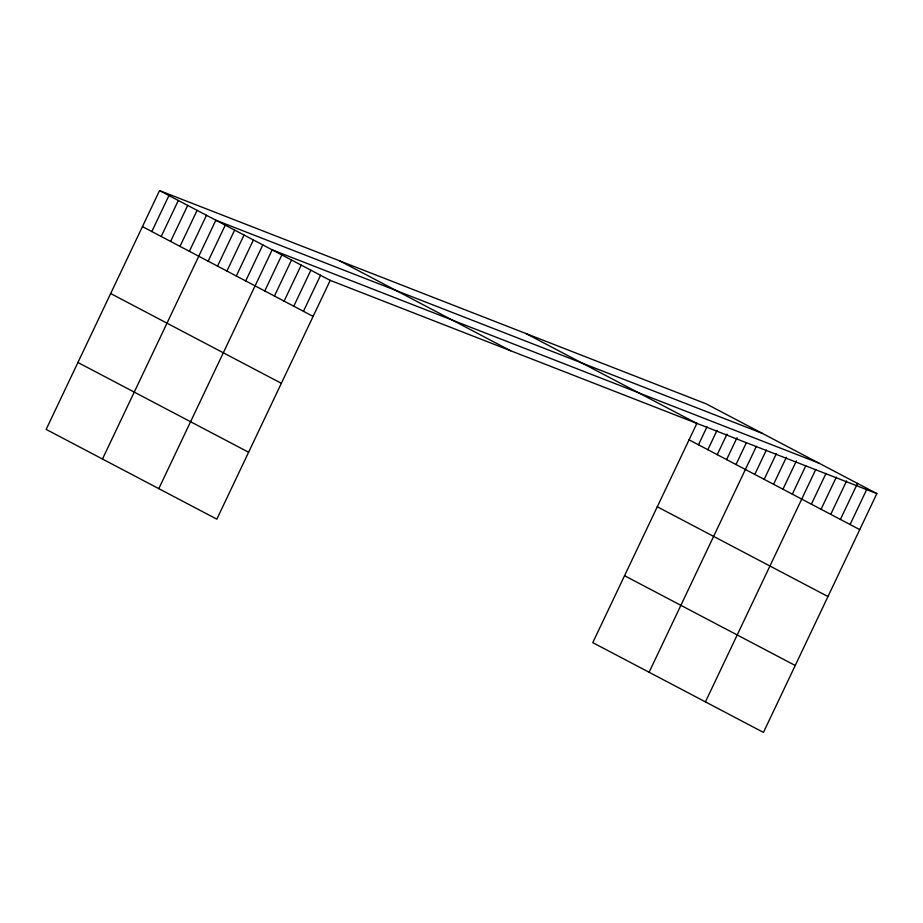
<?xml version="1.0" encoding="UTF-8"?>
<svg xmlns="http://www.w3.org/2000/svg" width="923" height="923" viewBox="0 0 923 923"><rect width="100%" height="100%" fill="white"/><g stroke="black" fill="none" stroke-linecap="round" stroke-linejoin="round"><path stroke-width="1.38" d="M876.85 493.597L706.164 403.836L159.541 190.6L46.15 429.403L216.836 519.164L330.226 280.373L876.85 493.597L763.459 732.4L592.774 642.627L697.003 423.126M151.822 231.558L168.932 195.538M161.213 236.496L178.312 200.476M170.605 241.434L187.704 205.414M179.985 246.372L197.095 210.352M189.377 251.31L206.475 215.29M102.476 459.019L215.867 220.228L762.49 433.452M208.148 261.174L225.258 225.166M217.54 266.112L234.638 230.092M226.92 271.05L244.03 235.03M236.311 275.989L253.41 239.968M245.703 280.927L262.801 244.907M158.802 488.648L272.193 249.845L818.816 463.081M264.763 290.953L281.861 254.933M274.431 296.041L291.53 260.021M284.099 301.129L301.21 265.109M293.779 306.217L310.878 270.197M303.448 311.305L320.546 275.285M698.457 444.782L707.006 426.784M707.837 449.72L717.009 430.43M717.229 454.658L727.001 434.075M726.62 459.596L737.004 437.733M736 464.534L746.384 442.671M649.1 672.256L756.387 446.317M754.783 474.41L766.378 449.974M764.163 479.349L776.381 453.62M773.555 484.287L786.384 457.277M782.946 489.225L796.376 460.923M792.326 494.163L805.767 465.861M705.426 701.884L815.759 469.507M811.386 504.189L826.05 473.314M821.055 509.277L836.33 477.11M830.735 514.353L846.61 480.918M840.403 519.441L857.502 483.421M850.071 524.529L867.182 488.509M525.787 333.468L696.461 423.23M689.066 439.844L859.751 529.617M339.929 260.967L510.604 350.74M159.541 190.6L330.226 280.373M142.442 226.62L313.116 316.393M657.291 506.773L827.977 596.535M110.668 293.537L281.342 383.31M624.559 575.71L795.234 665.483M77.924 362.485L248.61 452.247"/></g></svg>
